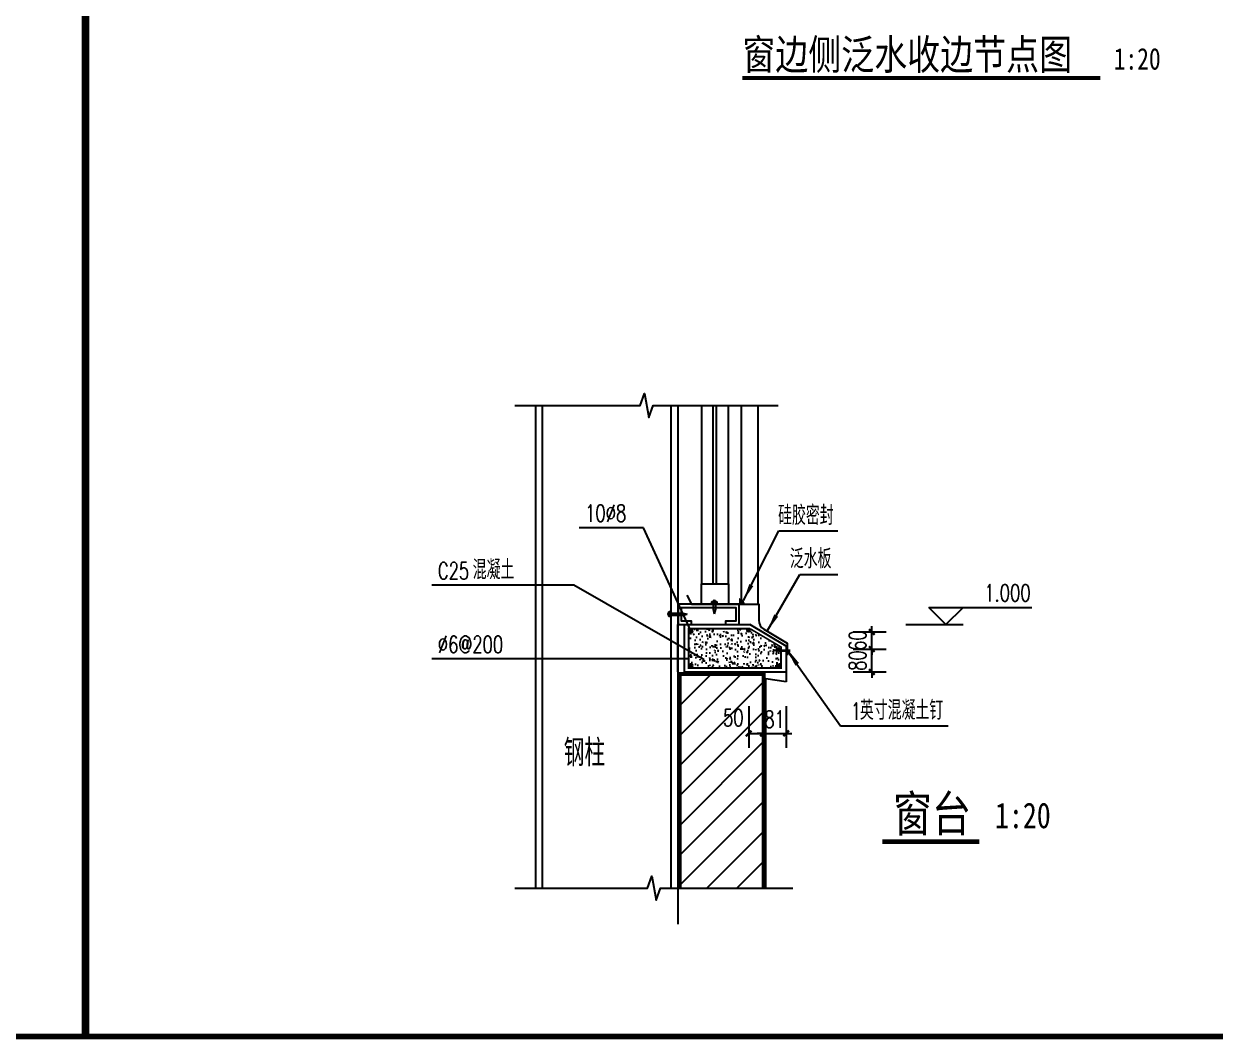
# Model space of a CAD drawing. Extents: x 1900113 to 2270874, y 17288394 to 17931430.
# Drawn here: x 2199099 to 2230367, y 17434120 to 17460800 of the extents above; entities that cross this region are included whole.
import ezdxf

# ---------------------------------------------------------------- set-up
doc = ezdxf.new("R2010")
doc.units = 0
doc.header["$LTSCALE"] = 1000
doc.header["$MEASUREMENT"] = 0
doc.linetypes.add('DASH', pattern=[0.35, 0.25, -0.1])
doc.linetypes.add('DOTE', pattern=[2.4200000000000004, 2, -0.2, 0.02, -0.2])
doc.layers.get('Defpoints').update_dxf_attribs({"color": 250})
for name, color, linetype in [('C型钢', 6, 'Continuous'), ('DOTE', 1, 'DOTE'), ('PUB_DIM', 161, 'Continuous'), ('PUB_TEXT', 7, 'Continuous'), ('PUB_WALL', 9, 'Continuous'), ('TK', 4, 'Continuous'), ('WALL', 9, 'Continuous'), ('WINDOW', 140, 'Continuous'), ('填充', 8, 'Continuous'), ('梁柱', 3, 'Continuous')]:
    doc.layers.add(name, color=color, linetype=linetype)
doc.styles.add('_TCH_DIM', font='SIMPLEX', dxfattribs={"bigfont": 'GBCBIG'})
doc.styles.add('_TCH_DIM_T3', font='SIMPLEX', dxfattribs={"width": 0.7058823529411765, "bigfont": 'GBCBIG'})
doc.styles.add('TESD', font='tssdeng.shx', dxfattribs={"width": 0.8, "bigfont": '_hztxt.shx'})
doc.styles.add('宋体', font='', dxfattribs={"width": 0.8})
doc.styles.get('宋体').set_extended_font_data('SimSun')
doc.dimstyles.new('_TCH_ARCH&&20', dxfattribs={"dimtxt": 59.5, "dimasz": 20, "dimexe": 50, "dimexo": 60, "dimgap": 20, "dimtad": 1, "dimdec": 0, "dimzin": 0, "dimdsep": 46, "dimtxsty": '_TCH_DIM_T3', "dimblk": 'ARCHTICK', "dimcen": 0.09, "dimclrt": 7, "dimazin": 2, "dimtfac": 1, "dimtdec": 0, "dimtix": 1, "dimtmove": 2, "dimatfit": 3, "dimfxl": 0, "dimtolj": 1, "dimtzin": 0, "dimarcsym": 0})

# ---------------------------------------------------------------- blocks, each defined once
blk = doc.blocks.new('A$C5D7C7B29')
at = {"layer": 'PUB_DIM', "const_width": 70}
blk.add_lwpolyline([(5834.790850701713, 4064.50763571664), (12099.34781272704, 4064.50763571664)], dxfattribs=at)
at = {"layer": 'PUB_TEXT', "style": '宋体', "width": 0.8}
for s, height, p in [('窗边侧泛水收边节点图', 528.6919831223629, (5834.790850701713, 4211.554049218772)), ('1:20', 377.6371308016878, (12332.68114606038, 4211.554049218772))]:
    blk.add_text(s, height=height, dxfattribs=at).set_placement(p)
blk = doc.blocks.new('_ArchTick')
at = {"color": 0, "linetype": 'ByBlock', "const_width": 0.4}
blk.add_lwpolyline([(-0.5, -0.5), (0.5, 0.5)], dxfattribs=at)
blk = doc.blocks.new('*D626')
at = {"layer": 'Defpoints', "color": 0}
for p in [(1863402.84154461, 18359638.28168827), (1863527.743472442, 18359638.28168827), (1863402.84154461, 18359558.28168827)]:
    blk.add_point(p, dxfattribs=at)
at = {"layer": 'PUB_DIM', "color": 0, "lineweight": -2}
for p, q in [((1863462.84154461, 18359638.28168827), (1863577.743472442, 18359638.28168827)), ((1863527.743472442, 18359638.28168827), (1863527.743472442, 18359658.28168827)), ((1863527.743472442, 18359558.28168827), (1863527.743472442, 18359638.28168827)), ((1863462.84154461, 18359558.28168827), (1863577.743472442, 18359558.28168827)), ((1863527.743472442, 18359558.28168827), (1863527.743472442, 18359538.28168827))]:
    blk.add_line(p, q, dxfattribs=at)
at = {"layer": 'PUB_DIM', "color": 0, "lineweight": -2, "xscale": 20, "yscale": 20, "zscale": 20}
for p, rotation in [((1863527.743472442, 18359638.28168827), 270), ((1863527.743472442, 18359558.28168827), 90)]:
    blk.add_blockref('_ArchTick', p, dxfattribs=dict(at, rotation=rotation))
at = {"layer": 'PUB_DIM', "color": 7, "insert": (1863477.993472439, 18359598.28168827), "char_height": 59.5, "attachment_point": 5, "rotation": 90, "style": '_TCH_DIM_T3'}
blk.add_mtext('\\A1;80', dxfattribs=at)
blk = doc.blocks.new('*D627')
at = {"layer": 'Defpoints', "color": 0}
for p in [(1863402.84154461, 18359698.28168827), (1863527.743472442, 18359698.28168827), (1863402.84154461, 18359638.28168827)]:
    blk.add_point(p, dxfattribs=at)
at = {"layer": 'PUB_DIM', "color": 0, "lineweight": -2}
for p, q in [((1863527.743472442, 18359698.28168827), (1863527.743472442, 18359718.28168827)), ((1863462.84154461, 18359698.28168827), (1863577.743472442, 18359698.28168827)), ((1863527.743472442, 18359638.28168827), (1863527.743472442, 18359698.28168827)), ((1863462.84154461, 18359638.28168827), (1863577.743472442, 18359638.28168827)), ((1863527.743472442, 18359638.28168827), (1863527.743472442, 18359618.28168827))]:
    blk.add_line(p, q, dxfattribs=at)
at = {"layer": 'PUB_DIM', "color": 0, "lineweight": -2, "xscale": 20, "yscale": 20, "zscale": 20}
for p, rotation in [((1863527.743472442, 18359698.28168827), 270), ((1863527.743472442, 18359638.28168827), 90)]:
    blk.add_blockref('_ArchTick', p, dxfattribs=dict(at, rotation=rotation))
at = {"layer": 'PUB_DIM', "color": 7, "insert": (1863477.993472439, 18359668.28168827), "char_height": 59.5, "attachment_point": 5, "rotation": 90, "style": '_TCH_DIM_T3'}
blk.add_mtext('\\A1;60', dxfattribs=at)
blk = doc.blocks.new('*D628')
at = {"layer": 'Defpoints', "color": 0}
for p in [(1863097.062869284, 18359498.69733154), (1863147.062869284, 18359498.69733154), (1863147.062869284, 18359343.25569417)]:
    blk.add_point(p, dxfattribs=at)
at = {"layer": 'PUB_DIM', "color": 0, "lineweight": -2}
for p, q in [((1863097.062869284, 18359438.69733154), (1863097.062869284, 18359293.25569417)), ((1863147.062869284, 18359438.69733154), (1863147.062869284, 18359293.25569417)), ((1863097.062869284, 18359343.25569417), (1863147.062869284, 18359343.25569417))]:
    blk.add_line(p, q, dxfattribs=at)
at = {"layer": 'PUB_DIM', "color": 0, "lineweight": -2, "xscale": 20, "yscale": 20, "zscale": 20, "rotation": 180}
blk.add_blockref('_ArchTick', (1863097.062869284, 18359343.25569417), dxfattribs=at)
at = {"layer": 'PUB_DIM', "color": 0, "lineweight": -2, "xscale": 20, "yscale": 20, "zscale": 20}
blk.add_blockref('_ArchTick', (1863147.062869284, 18359343.25569417), dxfattribs=at)
at = {"layer": 'PUB_DIM', "color": 7, "insert": (1863043.062869284, 18359398.25569417), "char_height": 59.5, "attachment_point": 5, "style": '_TCH_DIM_T3'}
blk.add_mtext('\\A1;50', dxfattribs=at)
blk = doc.blocks.new('*D629')
at = {"layer": 'Defpoints', "color": 0}
for p in [(1863147.062869284, 18359498.69733154), (1863228.132120914, 18359498.69733154), (1863228.132120914, 18359343.25569417)]:
    blk.add_point(p, dxfattribs=at)
at = {"layer": 'PUB_DIM', "color": 0, "lineweight": -2}
for p, q in [((1863147.062869284, 18359438.69733154), (1863147.062869284, 18359293.25569417)), ((1863228.132120914, 18359438.69733154), (1863228.132120914, 18359293.25569417)), ((1863147.062869284, 18359343.25569417), (1863127.062869284, 18359343.25569417)), ((1863147.062869284, 18359343.25569417), (1863228.132120914, 18359343.25569417)), ((1863228.132120914, 18359343.25569417), (1863248.132120914, 18359343.25569417))]:
    blk.add_line(p, q, dxfattribs=at)
at = {"layer": 'PUB_DIM', "color": 0, "lineweight": -2, "xscale": 20, "yscale": 20, "zscale": 20}
blk.add_blockref('_ArchTick', (1863147.062869284, 18359343.25569417), dxfattribs=at)
at = {"layer": 'PUB_DIM', "color": 0, "lineweight": -2, "xscale": 20, "yscale": 20, "zscale": 20, "rotation": 180}
blk.add_blockref('_ArchTick', (1863228.132120914, 18359343.25569417), dxfattribs=at)
at = {"layer": 'PUB_DIM', "color": 7, "insert": (1863187.597495099, 18359393.00569417), "char_height": 59.5, "attachment_point": 5, "style": '_TCH_DIM_T3'}
blk.add_mtext('\\A1;81', dxfattribs=at)
blk = doc.blocks.new('GeYuanFrame_10587063', base_point=(20.08568540801701, 4.526152566438171))
at = {"layer": 'TK', "const_width": 1}
blk.add_lwpolyline([(45.08568540801701, 588.5261525664382), (1061.085685408017, 588.5261525664382), (1061.085685408017, 14.52615256643817), (45.08568540801701, 14.52615256643817)], close=True, dxfattribs=at)
blk = doc.blocks.new('11')
h = blk.add_hatch()
h.set_pattern_fill('混凝土', color=8, scale=7.1166695551958, style=0)
h.set_pattern_definition([(49.99999999999999, (1862020.817004421, 18358113.19959127), (51.04503704668964, -4.46586208554172), [5.33750216639685, -58.71252383036536]), (355, (1862020.817004421, 18358113.19959127), (-9.874473916664531, 53.53102857560643), [4.270001733117482, -46.9700190642923]), (100.4513999999999, (1862025.070757375, 18358112.82743642), (41.17060104239324, 49.06513399133323), [4.536178696153959, -49.89796722336084]), (46.18420000000002, (1862020.817004421, 18358127.43293038), (75.95201878809367, -11.7794413008134), [8.006253249595266, -88.06878574554797]), (96.63559999999994, (1862027.146338677, 18358126.4513063), (66.51685620955394, 69.32474995009328), [6.804268257731019, -74.84693887903632]), (351.1842, (1862020.817004421, 18358127.43293038), (66.51680209332572, 69.32480190355184), [6.405002599676223, -70.45502859643845]), (21, (1862027.933673977, 18358123.8745956), (42.47990245093129, -28.65305601544724), [5.33750216639685, -58.71252383036536]), (326.0000000000001, (1862027.933673977, 18358123.8745956), (17.31594814998682, 51.60653248533803), [4.270001733117481, -46.97001906429229]), (71.4514, (1862031.473664329, 18358121.48683867), (59.79586800412478, 22.95342966557898), [4.53617869615396, -49.89796722336084]), (37.50000000000001, (1862020.817004421, 18358113.19959127), (0.8653767213214828, 23.69095554673095), [0, -46.40068549987663, 0, -47.68168601981187, 0, -47.14793580317217]), (7.500000000000004, (1862020.817004421, 18358113.19959127), (18.72178968013981, 28.06897822165851), [0, -27.18567770084796, 0, -45.33318506659725, 0, -17.9695906268694]), (327.5, (1862004.946831314, 18358113.19959127), (37.99037879388637, -1.60515568993407), [0, -17.7916738879895, 0, -55.51002253052725, 0, -73.65752989627653]), (317.5, (1861997.830161758, 18358113.19959127), (41.50343256370223, 7.124140800878184), [0, -23.12917605438635, 0, -36.86434829591425, 0, -52.30752123068913])])
h.paths.add_polyline_path([(1862887.327150398, 18359709.76987356), (1862887.327150398, 18359635.33537165), (1862887.327150398, 18359572.7160143), (1863210.632449829, 18359572.7160143), (1863210.632449829, 18359633.26558528), (1863207.137093736, 18359633.26558528, -0.7413567761646654), (1863197.723182474, 18359636.12516171, -1), (1863208.00572072, 18359636.12516171, -0.1485297139423614), (1863207.137093736, 18359633.26558528), (1863210.632449829, 18359633.26558528), (1863210.632449829, 18359635.33537165), (1863210.632449829, 18359645.40868863), (1863102.063588681, 18359709.76987356)])
h.paths.add_polyline_path([(1862890.903213805, 18359700.18382399, -1), (1862901.185752051, 18359700.18382399, -1)], flags=16)
h.paths.add_polyline_path([(1862900.222991733, 18359581.28899675, -1), (1862889.940453487, 18359581.28899675, -1)], flags=16)
h.paths.add_polyline_path([(1863091.921600161, 18359703.70897592, -1), (1863102.204138407, 18359703.70897592, -1)], flags=16)
h.paths.add_polyline_path([(1863209.543640935, 18359581.2891987, -1), (1863199.261102689, 18359581.2891987, -1)], flags=16)
for points in [[(1862901.18575205, 18359700.18382399, 1), (1862890.903213805, 18359700.18382399, 1)], [(1863102.204138407, 18359703.70897592, 1.000000366180542), (1863091.921600162, 18359703.70897592, 1.000000366180542)], [(1863208.00572072, 18359636.12516171, 1), (1863197.723182475, 18359636.12516171, 1)], [(1862900.222991733, 18359581.28899675, 1), (1862889.940453488, 18359581.28899675, 1)], [(1863209.543640934, 18359581.2891987, 1), (1863199.261102689, 18359581.2891987, 1)]]:
    blk.add_hatch(color=256).paths.add_polyline_path(points)
at = {"layer": '填充'}
h = blk.add_hatch(dxfattribs=at)
h.set_pattern_fill('ANSI31', color=256, scale=593.0557962663169, style=0)
h.set_pattern_definition([(44.99999999999999, (1881605.519052951, 18462659.72725829), (-52.41922189523751, 52.41922189523753), [])])
h.paths.add_polyline_path([(1863149.848755805, 18359551.16501871), (1862855.693080858, 18359551.16501871), (1862855.693080858, 18358801.65852966), (1863149.848755805, 18358801.65852966)])
h.paths.add_polyline_path([(1862988.642326991, 18359438.88349925), (1863170.625734189, 18359438.88349925), (1863170.625734189, 18359332.13345592), (1862988.642326991, 18359332.13345592)], flags=9)
for p, q in [((1863070.188386534, 18360491.42413223), (1863070.188386534, 18359795.50400678)), ((1863129.493966161, 18360491.42413223), (1863129.493966161, 18359795.50400678)), ((1862972.743784824, 18359799.43342718), (1862972.743784824, 18359778.04271466)), ((1862980.33268664, 18359799.43342718), (1862980.33268664, 18359778.04271466)), ((1862823.349188108, 18359764.74310745), (1862866.297644137, 18359764.74310745)), ((1862823.349188108, 18359757.15420563), (1862866.297644137, 18359757.15420563)), ((1862866.297644137, 18359764.74310745), (1862882.248081667, 18359760.94865654)), ((1862866.297644137, 18359757.15420563), (1862882.248081667, 18359760.94865654)), ((1862972.743784824, 18359778.04271466), (1862976.538235733, 18359762.09227712)), ((1862980.33268664, 18359778.04271466), (1862976.538235733, 18359762.09227712)), ((1862848.576411303, 18359558.28168827), (1862848.576411303, 18359724.33731123)), ((1862871.029716446, 18359724.33731123), (1863100.749897999, 18359724.33731123)), ((1862872.298643153, 18359558.28168827), (1862872.298643153, 18359724.33731123)), ((1863228.132120912, 18359648.82329443), (1863100.749897999, 18359724.33731123)), ((1863228.132120912, 18359648.82329443), (1863228.132120912, 18359524.02255627)), ((1863266.831616224, 18359591.80648545), (1863232.047965635, 18359634.08982264)), ((1862872.298643153, 18359558.28168827), (1863228.132120912, 18359558.28168827)), ((1863228.132120912, 18359524.02255627), (1863156.965425361, 18359533.77242665))]:
    blk.add_line(p, q)
at = {"color": 2}
blk.add_lwpolyline([(1862880.906427267, 18359827.52901978), (1862896.91588599, 18359795.50400678), (1863132.076687055, 18359795.50400678), (1863132.076687055, 18359739.12170708, 0.264864669952408), (1863149.514534407, 18359708.51263239), (1863232.047965635, 18359659.5856254), (1863232.047965635, 18359617.47095932)], format="xyb", dxfattribs=at)
for points in [[(1862985.093088849, 18359803.67681747), (1862985.093088849, 18359800.61953877), (1862983.906977256, 18359799.43342718), (1862969.169494207, 18359799.43342718), (1862967.983382614, 18359800.61953877), (1862967.983382614, 18359803.67681747), (1862969.169494207, 18359804.86292907), (1862983.906977256, 18359804.86292907)], [(1862819.10579781, 18359769.50350966), (1862822.163076514, 18359769.50350966), (1862823.349188108, 18359768.31739806), (1862823.349188108, 18359753.57991502), (1862822.163076514, 18359752.39380343), (1862819.10579781, 18359752.39380343), (1862817.919686218, 18359753.57991502), (1862817.919686218, 18359768.31739806)]]:
    blk.add_lwpolyline(points, close=True)
for points, const_width in [([(1862887.327150398, 18359635.33537165), (1862887.327150398, 18359709.76987356), (1863102.063588681, 18359709.76987356)], 7.1166695551958), ([(1863210.632449829, 18359635.33537165), (1863210.632449829, 18359645.40868863), (1863210.632449829, 18359645.40868863), (1863102.063588681, 18359709.76987356)], 5.930557962663166), ([(1863210.632449829, 18359635.33537165), (1863210.632449829, 18359572.7160143), (1862887.327150398, 18359572.7160143), (1862887.327150398, 18359635.33537165)], 7.1166695551958), ([(1863194.759834541, 18359649.2524549), (1863194.759834541, 18359623.69496051)], 7.1166695551958), ([(1863195.641903996, 18359574.3424524), (1863195.641903996, 18359593.73088328)], 7.1166695551958)]:
    blk.add_lwpolyline(points, dxfattribs=dict(const_width=const_width))
at = {"color": 8, "const_width": 9.488892740261067}
blk.add_lwpolyline([(1863201.979494926, 18359633.26558528), (1863243.286210974, 18359633.26558528)], dxfattribs=at)
for centre in [(1862896.044482928, 18359700.18382399), (1863097.062869284, 18359703.70897592), (1863202.864451597, 18359636.12516171), (1862895.08172261, 18359581.28899675), (1863204.402371812, 18359581.2891987)]:
    blk.add_circle(centre, 5.141269122772522)
for centre, start, end in [((1862976.538235733, 18359804.86292907), 0, 180), ((1862817.919686218, 18359760.94865654), 90, 270)]:
    blk.add_arc(centre, 3.794450907527751, start, end)
for points in [[(1863084.640640636, 18359795.50400678), (1863078.406727606, 18359810.5813581), (1863063.345424665, 18359816.85394513)], [(1863084.640640636, 18359795.50400678), (1863063.345424665, 18359816.85394513), (1863063.345424665, 18359795.50400678)]]:
    blk.add_solid(points)
at = {"layer": 'C型钢'}
blk.add_lwpolyline([(1863015.900960964, 18359724.33731123), (1863063.345424665, 18359724.33731123), (1863063.345424665, 18359795.50400678), (1862849.84533801, 18359795.50400678), (1862849.84533801, 18359724.33731123), (1862897.28980171, 18359724.33731123), (1862897.28980171, 18359736.19842715), (1862861.706453935, 18359736.19842715), (1862861.706453935, 18359783.64289086), (1863051.48430874, 18359783.64289086), (1863051.48430874, 18359736.19842715), (1863015.900960964, 18359736.19842715)], close=True, dxfattribs=at)
at = {"layer": 'DOTE'}
blk.add_line((1862848.576411303, 18360446.0310151), (1862848.576411303, 18358675.73870729), dxfattribs=at)
at = {"layer": 'PUB_DIM'}
for p, q in [((1862729.057931378, 18360063.36297033), (1862503.475076674, 18360063.36297033)), ((1862896.044482928, 18359700.18382399), (1862729.057931378, 18360063.36297033)), ((1863079.071339284, 18359808.97392731), (1863202.066372993, 18360051.91844087)), ((1863202.066372993, 18360051.91844087), (1863409.462850934, 18360051.91844087)), ((1863163.33470618, 18359703.66934492), (1863275.451696585, 18359899.91562481)), ((1863275.451696585, 18359899.91562481), (1863409.462850934, 18359899.91562481)), ((1862485.712165517, 18359861.67357857), (1861988.199148991, 18359861.67357857)), ((1862941.667244923, 18359600.82004044), (1862485.712165517, 18359861.67357857)), ((1863787.517067275, 18359724.33731123), (1863727.517067275, 18359784.33731123)), ((1863727.517067275, 18359784.33731123), (1864087.517067275, 18359784.33731123)), ((1863787.517067275, 18359724.33731123), (1863847.517067275, 18359784.33731123)), ((1863647.517067275, 18359724.33731123), (1863847.517067275, 18359724.33731123)), ((1863232.047965635, 18359634.08982264), (1863418.850177905, 18359369.93834515)), ((1862041.798658639, 18359604.02569297), (1861988.199148991, 18359604.02569297)), ((1862887.327150398, 18359604.02569297), (1862041.798658639, 18359604.02569297)), ((1863418.850177905, 18359369.93834515), (1863794.657224663, 18359369.93834515))]:
    blk.add_line(p, q, dxfattribs=at)
for points in [[(1862279.242846886, 18360491.42413223), (1862717.451754299, 18360491.42413223), (1862732.738504138, 18360533.42413223), (1862747.549970518, 18360449.42413223), (1862762.451754299, 18360491.42413223), (1863200.660661712, 18360491.42413223)], [(1862279.242846886, 18358801.65852966), (1862743.048599825, 18358801.65852966), (1862758.335349664, 18358843.65852966), (1862773.146816043, 18358759.65852966), (1862788.048599825, 18358801.65852966), (1863251.854352763, 18358801.65852966)]]:
    blk.add_lwpolyline(points, dxfattribs=at)
for points in [[(1863079.071339284, 18359808.97392731, 0, 16, 0), (1863106.172244068, 18359862.50467511, 0, 0, 0)], [(1863163.33470618, 18359703.66934492, 0, 16, 0), (1863193.098291251, 18359755.76664815, 0, 0, 0)], [(1863232.047965635, 18359634.08982264, 0, 16, 0), (1863266.691319871, 18359585.10168114, 0, 0, 0)]]:
    blk.add_lwpolyline(points, format="xyseb", dxfattribs=at)
at = {"layer": 'PUB_DIM', "const_width": 16.60556229545687}
blk.add_lwpolyline([(1863564.450885184, 18358964.13532326), (1863903.708828789, 18358964.13532326)], dxfattribs=at)
at = {"layer": 'WALL'}
for p, q in [((1862848.576411303, 18359558.28168827), (1862848.576411303, 18358801.65852966)), ((1863156.965425361, 18358801.65852966), (1863156.965425361, 18359533.77242665))]:
    blk.add_line(p, q, dxfattribs=at)
at = {"layer": 'WALL', "const_width": 14.2333391103916}
blk.add_lwpolyline([(1863149.848755805, 18358801.65852966), (1863149.848755805, 18359551.16501871), (1862855.693080858, 18359551.16501871), (1862855.693080858, 18358801.65852966)], dxfattribs=at)
at = {"layer": 'WINDOW'}
for p, q in [((1862931.60422278, 18360491.42413223), (1862931.60422278, 18359866.67070233)), ((1862973.118128518, 18359866.67070233), (1862973.118128518, 18360491.42413223)), ((1862984.979244444, 18359866.67070233), (1862984.979244444, 18360491.42413223)), ((1863026.493150183, 18359866.67070233), (1863026.493150183, 18360491.42413223))]:
    blk.add_line(p, q, dxfattribs=at)
blk.add_lwpolyline([(1863026.493150183, 18359795.50400678), (1862931.60422278, 18359795.50400678), (1862931.60422278, 18359866.67070233), (1863026.493150183, 18359866.67070233)], close=True, dxfattribs=at)
at = {"layer": '梁柱'}
for p, q in [((1862350.409542438, 18360491.42413223), (1862350.409542438, 18358801.65852966)), ((1862374.131774289, 18360491.42413223), (1862374.131774289, 18358801.65852966)), ((1862824.854179452, 18360491.42413223), (1862824.854179452, 18358801.65852966)), ((1862848.576411303, 18360491.42413223), (1862848.576411303, 18358801.65852966))]:
    blk.add_line(p, q, dxfattribs=at)
at = {"layer": 'PUB_TEXT'}
for s, height, style, width, p in [('10%%C8', 59.5, '_TCH_DIM', 0.7058823529411765, (1862524.475076674, 18360084.36297033)), ('C25', 59.5, '_TCH_DIM', 0.7058823529411765, (1862009.199148991, 18359882.67357857)), ('1.000', 59.5, '_TCH_DIM', 0.7058823529411765, (1863921.517067275, 18359805.33731123)), ('%%C6@200', 59.5, '_TCH_DIM', 0.7058823529411765, (1862009.199148991, 18359625.02569297)), ('1', 59.5, '_TCH_DIM', 0.7058823529411765, (1863454.210416153, 18359390.93834515)), ('钢柱', 94.88892740261066, 'TESD', 0.8, (1862450.086348579, 18359227.89715952)), ('窗台', 125.4175380121004, '宋体', 0.8, (1863601.715808889, 18358999.71867103)), ('1:20', 89.58395572292885, '宋体', 0.8, (1863959.060703108, 18359011.57978696))]:
    blk.add_text(s, height=height, dxfattribs=dict(at, style=style, width=width)).set_placement(p)
at = {"layer": 'PUB_TEXT', "style": '_TCH_DIM'}
for s, p in [('硅胶密封', (1863200.058595615, 18360072.91844087)), ('泛水板', (1863241.016042424, 18359920.91562481)), ('混凝土', (1862131.199148991, 18359882.67357857)), ('英寸混凝土钉', (1863486.210416153, 18359390.93834515))]:
    blk.add_text(s, height=67.5177304964539, dxfattribs=at).set_placement(p)
at = {"layer": 'PUB_DIM'}
for p1, p2, distance, picture, middle in [((1863402.84154461, 18359638.28168827), (1863402.84154461, 18359698.28168827), -124.90192783204839, '*D627', (1863477.993472439, 18359668.28168827)), ((1863402.84154461, 18359558.28168827), (1863402.84154461, 18359638.28168827), -124.90192783204839, '*D626', (1863477.993472439, 18359598.28168827)), ((1863147.062869284, 18359498.69733154), (1863228.132120914, 18359498.69733154), -155.4416373707354, '*D629', (1863187.597495099, 18359393.00569417))]:
    dim = blk.add_aligned_dim(p1=p1, p2=p2, distance=distance, dimstyle='_TCH_ARCH&&20', dxfattribs=at)
    dim.commit()
    dim.dimension.update_dxf_attribs({"geometry": picture, "text_midpoint": middle})
dim = blk.add_linear_dim(base=(1863147.062869284, 18359343.25569417), p1=(1863097.062869284, 18359498.69733154), p2=(1863147.062869284, 18359498.69733154), angle=0, dimstyle='_TCH_ARCH&&20', dxfattribs=at)
dim.commit()
dim.dimension.update_dxf_attribs({"geometry": '*D628', "text_midpoint": (1863043.062869284, 18359398.25569417), "dimtype": 161})

msp = doc.modelspace()

# ---------------------------------------------------------------- linework, layer by layer
at = {"linetype": 'DASH', "ltscale": 10, "const_width": 200}
msp.add_lwpolyline([(2200719.57835293, 17434219.99767309), (2200719.57835293, 17489731.72104947), (2258873.512383656, 17489731.72104947)], dxfattribs=at)

# ---------------------------------------------------------------- block references
for name, p, xscale, yscale, zscale in [('GeYuanFrame_10587063', (2113223.512383659, 17432719.99767309), 150, 150, 150), ('A$C5D7C7B29', (2209204.809570364, 17453280.27091399), 1.5, 1.5, 1.5)]:
    msp.add_blockref(name, p, dxfattribs=dict(xscale=xscale, yscale=yscale, zscale=zscale))
at = {"layer": 'PUB_WALL', "color": 2, "xscale": 7.5, "yscale": 7.5, "zscale": 7.5}
msp.add_blockref('11', (-11755104.36947282, -120252902.1724669), dxfattribs=at)

doc.saveas('drawing.dxf')
